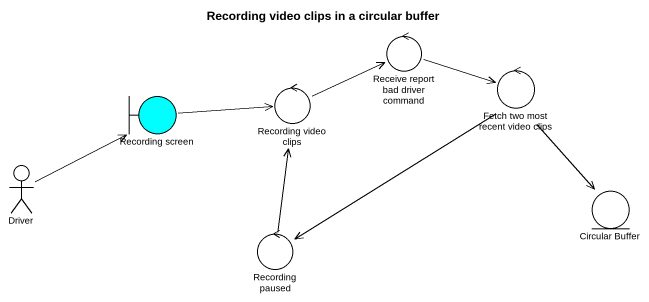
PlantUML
@startuml
title Recording video clips in a circular buffer
control "Receive report bad driver command" as Receive_report_bad_driver
boundary "Recording screen" as Recording_screen #00FFFF
control "Recording video clips" as Recording_video_clips
control "Fetch two most recent video clips" as Fetch_two_most_recent_video
actor Driver
entity "Circular Buffer" as Circular_Buffer
control "Recording paused" as Recording_paused
Receive_report_bad_driver -right-> Fetch_two_most_recent_video
Recording_screen -right-> Recording_video_clips
Recording_video_clips -right-> Receive_report_bad_driver
Fetch_two_most_recent_video --> Circular_Buffer
Fetch_two_most_recent_video --> Recording_paused
Driver -up-> Recording_screen
Recording_paused -up-> Recording_video_clips
@enduml
